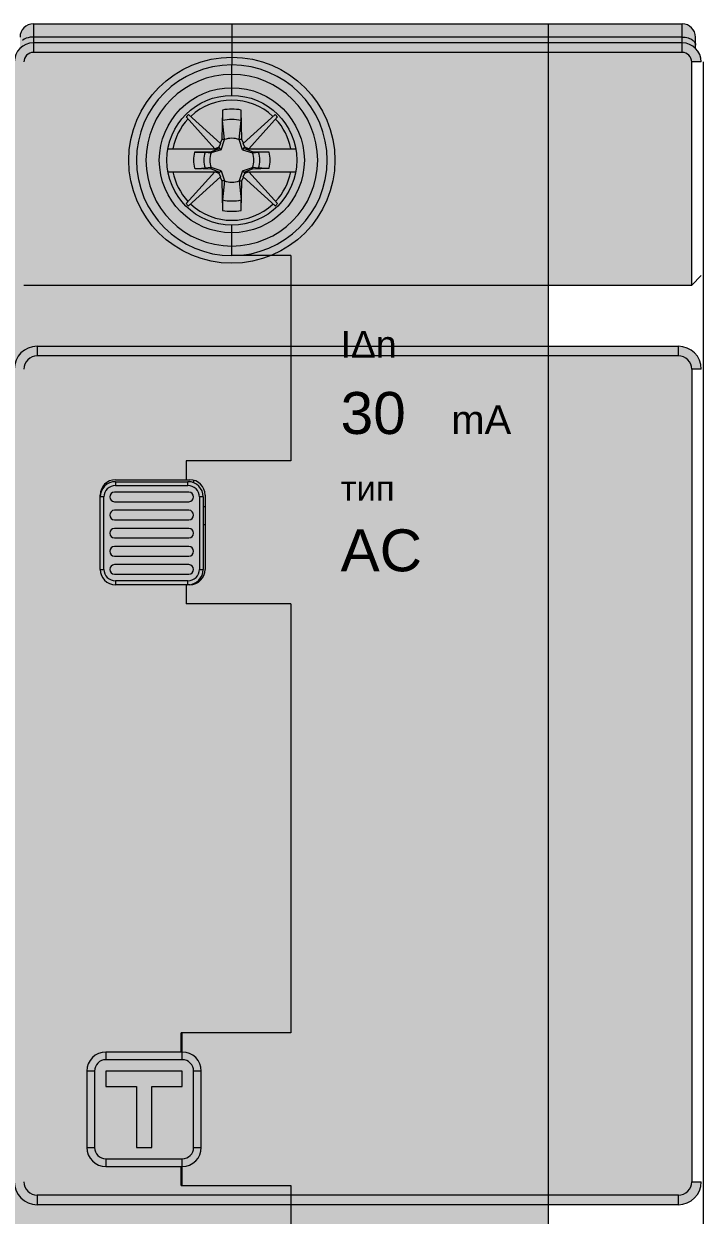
# Model space of a CAD drawing. Header units: millimetres. Extents: x 27500 to 33280, y -10980 to 420.
# Drawn here: x 30123.4 to 30159, y -667.5 to -605 of the extents above; entities that cross this region are included whole.
import ezdxf
from ezdxf.enums import TextEntityAlignment as Align

# ---------------------------------------------------------------- set-up
doc = ezdxf.new("R2010")
doc.units = ezdxf.units.MM
for name, color, linetype, lineweight, true_color in [('BODY', 7, 'Continuous', 5, 0xf0f1eb), ('DETAILS', 7, 'Continuous', 5, 0x2f373d), ('LEVERS', 7, 'Continuous', 5, 0x2b7ac1), ('MARKING', 7, 'Continuous', 5, 0x2f373d), ('TERMINALS', 7, 'Continuous', 5, 0xa4adb6), ('TEST', 7, 'Continuous', 5, 0xf49226)]:
    doc.layers.add(name, color=color, linetype=linetype, lineweight=lineweight, true_color=true_color)
doc.layers.add('PARAMETERS', color=7, linetype='Continuous', plot=False)
doc.styles.add('BLOCK_ARIAL', font='arial.ttf')
doc.styles.get("Standard").update_dxf_attribs({"font": 'arial.ttf'})

# ---------------------------------------------------------------- blocks, each defined once
blk = doc.blocks.new('SX_DYN_RCBO_G001')
at = {"layer": 'BODY', "true_color": 0xf0f1eb}
blk.add_hatch(color=7, dxfattribs=at).paths.add_polyline_path([(0.1, 1), (0.1, 13.7), (0.4, 13.7), (0.4, 16.7), (1, 16.7), (0.8, 16.72), (0.61, 16.78), (0.3, 16.983), (0.29, 16.99), (0.08, 17.31), (0.02, 17.5), (0, 17.7), (0, 29), (0, 33.8), (0, 39.54), (0, 39.74), (0, 43.45), (0, 49.75), (0, 53.06), (0.4, 53.06), (0.58, 53.06), (0.6, 53.06), (3.6, 53.06), (3.9, 53.06), (3.9, 53.065), (3.9, 53.07), (13.9, 53.07), (13.9, 53.09), (17.3, 53.09), (17.435, 53.085), (17.53, 53.07), (17.595, 53.06), (17.64, 53.06), (17.645, 53.06), (17.685, 53.065), (17.69, 53.07), (17.695, 53.07), (17.7, 53.07), (17.71, 53.07), (17.73, 53.08), (17.75, 53.09), (17.77, 53.1), (17.785, 53.108), (17.77, 53.115), (17.75, 53.13), (17.725, 53.14), (17.715, 53.148), (17.71, 53.15), (17.7, 53.16), (17.69, 53.16), (17.69, 53.17), (17.61, 53.25), (17.55, 53.34), (17.51, 53.45), (17.5, 53.56), (0.4, 53.56), (0.37, 53.39), (0.29, 53.24), (0.16, 53.13), (0, 53.07), (0, 76.4), (0, 81.2), (0, 92.5), (0.02, 92.7), (0.08, 92.89), (0.29, 93.21), (0.3, 93.217), (0.3, 93.375), (0.3, 93.38), (0.3, 93.41), (0.3, 93.8), (0.35, 94.07), (0.5, 94.3), (0.73, 94.45), (1, 94.5), (8.9, 94.5), (16.9, 94.5), (17.17, 94.45), (17.39, 94.3), (17.392, 94.297), (17.395, 94.295), (17.545, 94.07), (17.6, 93.8), (17.6, 93.41), (17.6, 93.38), (17.6, 93.375), (17.6, 93.217), (17.61, 93.21), (17.82, 92.89), (17.88, 92.7), (17.9, 92.5), (17.92, 92.7), (17.98, 92.89), (18.19, 93.21), (18.2, 93.217), (18.2, 93.375), (18.2, 93.38), (18.2, 93.41), (18.2, 93.8), (18.25, 94.07), (18.4, 94.3), (18.63, 94.45), (18.9, 94.5), (29.3, 94.5), (45.9, 94.5), (52.9, 94.5), (53.17, 94.45), (53.39, 94.3), (53.392, 94.297), (53.395, 94.295), (53.545, 94.07), (53.6, 93.8), (53.6, 93.41), (53.6, 93.38), (53.6, 93.375), (53.6, 93.217), (53.61, 93.21), (53.82, 92.89), (53.88, 92.7), (53.9, 92.5), (53.4, 92.5), (53.4, 80.8), (45.9, 80.8), (45.9, 77.6), (52.7, 77.6), (52.94, 77.58), (53.17, 77.51), (53.37, 77.4), (53.55, 77.25), (53.695, 77.07), (53.737, 76.991), (53.81, 76.87), (53.88, 76.64), (53.9, 76.4), (53.4, 76.4), (53.4, 33.8), (53.9, 33.8), (53.88, 33.56), (53.81, 33.33), (53.737, 33.209), (53.695, 33.13), (53.55, 32.95), (53.37, 32.8), (53.17, 32.69), (52.94, 32.62), (52.7, 32.6), (45.9, 32.6), (45.9, 29.4), (53.4, 29.4), (53.4, 17.7), (53.9, 17.7), (53.88, 17.5), (53.82, 17.31), (53.61, 16.99), (53.29, 16.78), (53.1, 16.72), (52.9, 16.7), (52.3, 16.7), (52.3, 8.5), (52.3, 8.48), (52.31, 8.46), (52.32, 8.44), (52.33, 8.43), (52.34, 8.42), (52.36, 8.41), (52.38, 8.4), (52.4, 8.4), (53.4, 8.4), (53.42, 8.4), (53.44, 8.41), (53.46, 8.42), (53.46, 8.42), (53.47, 8.43), (53.48, 8.44), (53.49, 8.46), (53.5, 8.48), (53.5, 8.5), (53.9, 8.5), (53.86, 8.305), (53.755, 8.145), (53.595, 8.04), (53.4, 8), (52.4, 8), (52.205, 8.04), (52.045, 8.145), (51.94, 8.305), (51.9, 8.5), (51.9, 14.9), (51.835, 15.21), (51.665, 15.465), (51.41, 15.635), (51.1, 15.7), (45.9, 15.7), (40.7, 15.7), (40.39, 15.635), (40.135, 15.465), (39.965, 15.21), (39.9, 14.9), (39.9, 8.5), (39.86, 8.305), (39.755, 8.145), (39.595, 8.04), (39.4, 8), (38.9, 8), (38.705, 8.04), (38.545, 8.145), (38.44, 8.305), (38.4, 8.5), (38.4, 14.9), (38.335, 15.21), (38.165, 15.465), (37.91, 15.635), (37.6, 15.7), (32.4, 15.7), (26.9, 15.7), (26.9, 16.39), (26.9, 16.7), (26.4, 16.7), (26.39, 1), (26.37, 0.8), (26.315, 0.61), (26.185, 0.42), (26.1, 0.29), (25.78, 0.08), (25.595, 0.02), (25.39, 0), (1.09, 0), (0.895, 0.02), (0.71, 0.075), (0.535, 0.17), (0.415, 0.27), (0.39, 0.29), (0.388, 0.293), (0.385, 0.295), (0.26, 0.445), (0.17, 0.615), (0.14, 0.71), (0.11, 0.8), (0.09, 1)])
at = {"layer": 'LEVERS'}
blk.add_hatch(color=256, dxfattribs=at).paths.add_polyline_path([(22.895, 65.16), (22.755, 65.235), (22.635, 65.335), (22.535, 65.455), (22.46, 65.595), (22.415, 65.745), (22.4, 65.9), (22.4, 69.7), (22.4, 69.8), (22.465, 70.11), (22.635, 70.365), (22.89, 70.535), (23.2, 70.6), (26.9, 70.6), (27.1, 70.6), (27.3, 70.558), (27.41, 70.535), (27.665, 70.365), (27.835, 70.11), (27.9, 69.8), (27.9, 69.19), (27.9, 68.24), (27.9, 65.9), (27.835, 65.59), (27.665, 65.335), (27.41, 65.165), (27.1, 65.1), (27, 65.1), (26.9, 65.1), (23.2, 65.1), (23.045, 65.115)])
at = {"layer": 'TERMINALS', "true_color": 0xa4adb6}
blk.add_hatch(color=253, dxfattribs=at).paths.add_polyline_path([(34, 84.692), (33.976, 84.65), (33.885, 84.498), (33.83, 84.413), (33.78, 84.33), (33.733, 84.269), (33.689, 84.205), (33.584, 84.063), (33.474, 83.924), (33.36, 83.79), (33.241, 83.659), (33.163, 83.578), (33.12, 83.53), (33.072, 83.487), (32.991, 83.409), (32.86, 83.29), (32.725, 83.176), (32.587, 83.066), (32.445, 82.961), (32.38, 82.916), (32.32, 82.87), (32.239, 82.821), (32.151, 82.764), (32, 82.673), (31.956, 82.649), (31.875, 82.6), (31.802, 82.566), (31.688, 82.507), (31.528, 82.431), (31.418, 82.383), (31.4, 82.375), (31.39, 82.371), (31.366, 82.361), (31.202, 82.296), (31.036, 82.237), (30.867, 82.183), (30.697, 82.134), (30.526, 82.091), (30.427, 82.07), (30.39, 82.06), (30.365, 82.056), (30.353, 82.054), (30.179, 82.022), (30.005, 81.996), (29.829, 81.976), (29.653, 81.962), (29.476, 81.953), (29.301, 81.95), (29.3, 81.95), (29.299, 81.95), (29.123, 81.953), (28.947, 81.962), (28.77, 81.976), (28.595, 81.996), (28.42, 82.022), (28.246, 82.054), (28.234, 82.056), (28.21, 82.06), (28.175, 82.069), (28.074, 82.091), (27.902, 82.134), (27.732, 82.183), (27.564, 82.237), (27.398, 82.296), (27.233, 82.361), (27.207, 82.372), (27.2, 82.375), (27.187, 82.381), (27.071, 82.431), (26.911, 82.507), (26.792, 82.568), (26.725, 82.6), (26.649, 82.646), (26.6, 82.673), (26.448, 82.764), (26.353, 82.826), (26.28, 82.87), (26.224, 82.912), (26.154, 82.961), (26.012, 83.066), (25.874, 83.176), (25.739, 83.29), (25.608, 83.409), (25.522, 83.493), (25.48, 83.53), (25.443, 83.572), (25.359, 83.659), (25.24, 83.79), (25.126, 83.924), (25.016, 84.063), (24.91, 84.205), (24.861, 84.276), (24.82, 84.33), (24.777, 84.401), (24.714, 84.498), (24.623, 84.65), (24.595, 84.701), (24.55, 84.775), (24.52, 84.838), (24.457, 84.962), (24.381, 85.121), (24.329, 85.241), (24.325, 85.25), (24.323, 85.255), (24.311, 85.284), (24.246, 85.448), (24.186, 85.614), (24.132, 85.782), (24.084, 85.952), (24.041, 86.124), (24.018, 86.229), (24.01, 86.26), (24.007, 86.281), (24.004, 86.297), (23.972, 86.47), (23.946, 86.645), (23.926, 86.821), (23.911, 86.997), (23.903, 87.173), (23.9, 87.35), (23.903, 87.527), (23.911, 87.703), (23.926, 87.879), (23.946, 88.055), (23.972, 88.23), (24.004, 88.404), (24.007, 88.419), (24.01, 88.44), (24.018, 88.47), (24.041, 88.576), (24.084, 88.748), (24.132, 88.918), (24.186, 89.086), (24.246, 89.252), (24.311, 89.417), (24.323, 89.445), (24.325, 89.45), (24.329, 89.458), (24.381, 89.579), (24.457, 89.738), (24.52, 89.862), (24.55, 89.925), (24.595, 89.998), (24.623, 90.05), (24.714, 90.202), (24.778, 90.3), (24.82, 90.37), (24.861, 90.424), (24.91, 90.495), (25.016, 90.637), (25.126, 90.776), (25.24, 90.91), (25.359, 91.041), (25.443, 91.129), (25.48, 91.17), (25.521, 91.207), (25.608, 91.291), (25.739, 91.41), (25.874, 91.524), (26.012, 91.634), (26.154, 91.739), (26.225, 91.788), (26.28, 91.83), (26.352, 91.874), (26.448, 91.936), (26.6, 92.027), (26.65, 92.054), (26.725, 92.1), (26.79, 92.131), (26.911, 92.193), (27.071, 92.269), (27.189, 92.32), (27.2, 92.325), (27.206, 92.327), (27.233, 92.339), (27.398, 92.404), (27.564, 92.463), (27.732, 92.518), (27.902, 92.566), (28.074, 92.609), (28.176, 92.631), (28.21, 92.64), (28.233, 92.643), (28.246, 92.646), (28.42, 92.678), (28.595, 92.704), (28.77, 92.724), (28.947, 92.738), (29.123, 92.747), (29.3, 92.75), (29.476, 92.747), (29.653, 92.738), (29.829, 92.724), (30.005, 92.704), (30.179, 92.678), (30.353, 92.646), (30.365, 92.644), (30.39, 92.64), (30.426, 92.631), (30.526, 92.609), (30.697, 92.566), (30.867, 92.518), (31.036, 92.463), (31.202, 92.404), (31.366, 92.339), (31.391, 92.328), (31.4, 92.325), (31.416, 92.317), (31.528, 92.269), (31.688, 92.193), (31.804, 92.134), (31.875, 92.1), (31.955, 92.051), (32, 92.027), (32.151, 91.936), (32.24, 91.878), (32.32, 91.83), (32.38, 91.785), (32.445, 91.739), (32.587, 91.634), (32.725, 91.524), (32.86, 91.41), (32.991, 91.291), (33.073, 91.212), (33.12, 91.17), (33.163, 91.123), (33.241, 91.041), (33.36, 90.91), (33.474, 90.776), (33.584, 90.637), (33.689, 90.495), (33.734, 90.431), (33.78, 90.37), (33.83, 90.288), (33.885, 90.202), (33.976, 90.05), (34, 90.008), (34.05, 89.925), (34.085, 89.851), (34.143, 89.738), (34.218, 89.579), (34.266, 89.47), (34.275, 89.45), (34.279, 89.439), (34.289, 89.417), (34.354, 89.252), (34.413, 89.086), (34.467, 88.918), (34.516, 88.748), (34.559, 88.576), (34.579, 88.481), (34.59, 88.44), (34.594, 88.412), (34.596, 88.404), (34.628, 88.23), (34.654, 88.055), (34.674, 87.879), (34.688, 87.703), (34.697, 87.527), (34.7, 87.356), (34.7, 87.35), (34.7, 87.344), (34.697, 87.173), (34.688, 86.997), (34.674, 86.821), (34.654, 86.645), (34.628, 86.47), (34.596, 86.297), (34.594, 86.288), (34.59, 86.26), (34.579, 86.219), (34.559, 86.124), (34.516, 85.952), (34.467, 85.782), (34.413, 85.614), (34.354, 85.448), (34.289, 85.284), (34.279, 85.262), (34.275, 85.25), (34.265, 85.23), (34.218, 85.121), (34.143, 84.962), (34.086, 84.85), (34.05, 84.775)])
at = {"layer": 'TEST', "true_color": 0xf49226}
blk.add_hatch(color=30, dxfattribs=at).paths.add_polyline_path([(22.7, 34.6), (22.505, 34.62), (22.315, 34.675), (22.145, 34.77), (21.995, 34.895), (21.87, 35.045), (21.775, 35.215), (21.72, 35.405), (21.7, 35.6), (21.7, 39.6), (21.72, 39.795), (21.775, 39.985), (21.87, 40.155), (21.995, 40.305), (22.145, 40.43), (22.315, 40.525), (22.505, 40.58), (22.7, 40.6), (26.65, 40.6), (26.65, 41.6), (26.7, 41.6), (26.7, 40.6), (26.895, 40.58), (27.08, 40.525), (27.255, 40.43), (27.405, 40.305), (27.53, 40.155), (27.625, 39.985), (27.68, 39.795), (27.7, 39.6), (27.7, 35.6), (27.68, 35.405), (27.625, 35.215), (27.53, 35.045), (27.405, 34.895), (27.255, 34.77), (27.08, 34.675), (26.895, 34.62), (26.7, 34.6), (26.7, 33.6), (26.65, 33.6), (26.65, 34.6)])
at = {"layer": 'DETAILS', "color": 250, "linetype": 'ByBlock', "lineweight": 5, "true_color": 0x2f373d}
for p, q in [((18.9, 94.5), (18.9, 93)), ((18.9, 94.5), (52.9, 94.5)), ((29.3, 94.5), (29.3, 92.368)), ((45.9, 26.25), (45.9, 94.5)), ((52.9, 93), (52.9, 94.5)), ((52.9, 93.808), (18.9, 93.808)), ((53.6, 93.197), (53.6, 93.8)), ((52.9, 93.5), (18.9, 93.5)), ((52.9, 93), (18.9, 93)), ((53.4, 80.8), (53.4, 92.5)), ((53.9, 92.5), (53.4, 92.5)), ((54, 92.5), (54, 8.5)), ((29.3, 90.75), (29.3, 92.35)), ((28.807, 89.982), (28.78, 88.436)), ((29.82, 88.436), (29.793, 89.982)), ((28.416, 87.95), (26.902, 89.617)), ((28.704, 88.229), (27.033, 89.748)), ((28.911, 88.432), (28.816, 89.431)), ((29.689, 88.432), (29.783, 89.431)), ((31.567, 89.748), (29.895, 88.229)), ((30.183, 87.95), (31.698, 89.617)), ((28.704, 88.229), (28.617, 88.033)), ((28.78, 88.436), (28.689, 88.243)), ((28.746, 87.903), (28.911, 88.428)), ((28.911, 88.428), (28.78, 88.436)), ((28.911, 88.428), (28.911, 88.432)), ((29.82, 88.436), (29.689, 88.428)), ((29.689, 88.432), (29.689, 88.428)), ((29.853, 87.903), (29.689, 88.428)), ((29.91, 88.243), (29.82, 88.436)), ((29.983, 88.033), (29.895, 88.229)), ((25.968, 87.95), (28.416, 87.95)), ((28.218, 87.794), (27.338, 87.775)), ((27.894, 87.767), (28.217, 87.739)), ((28.221, 87.739), (28.217, 87.739)), ((28.625, 87.95), (28.218, 87.794)), ((28.218, 87.794), (28.221, 87.739)), ((28.746, 87.903), (28.221, 87.739)), ((28.407, 87.96), (28.385, 87.95)), ((28.43, 87.95), (28.416, 87.95)), ((28.617, 88.033), (28.43, 87.95)), ((28.43, 87.95), (28.625, 87.95)), ((28.746, 87.903), (28.617, 88.033)), ((29.853, 87.903), (29.983, 88.033)), ((29.853, 87.903), (30.378, 87.739)), ((30.381, 87.794), (29.975, 87.95)), ((29.975, 87.95), (32.632, 87.95)), ((30.169, 87.95), (29.983, 88.033)), ((30.215, 87.95), (30.192, 87.96)), ((30.381, 87.794), (30.378, 87.739)), ((30.378, 87.739), (30.382, 87.739)), ((31.261, 87.775), (30.381, 87.794)), ((30.382, 87.739), (30.705, 87.767)), ((27.338, 86.926), (28.218, 86.906)), ((28.217, 86.961), (27.894, 86.933)), ((28.221, 86.961), (28.217, 86.961)), ((28.218, 86.906), (28.221, 86.961)), ((28.218, 86.906), (28.625, 86.75)), ((28.746, 86.797), (28.221, 86.961)), ((29.853, 86.797), (30.378, 86.961)), ((29.975, 86.75), (30.381, 86.906)), ((30.381, 86.906), (30.378, 86.961)), ((30.378, 86.961), (30.382, 86.961)), ((30.381, 86.906), (31.261, 86.926)), ((30.705, 86.933), (30.382, 86.961)), ((25.967, 86.75), (28.625, 86.75)), ((26.902, 85.083), (28.416, 86.75)), ((27.033, 84.952), (28.704, 86.471)), ((28.385, 86.75), (28.407, 86.74)), ((28.43, 86.75), (28.617, 86.667)), ((28.746, 86.797), (28.617, 86.667)), ((28.617, 86.667), (28.704, 86.471)), ((28.689, 86.457), (28.78, 86.264)), ((28.746, 86.797), (28.911, 86.272)), ((28.911, 86.272), (28.78, 86.264)), ((28.78, 86.264), (28.807, 84.718)), ((28.911, 86.268), (28.816, 85.269)), ((28.911, 86.268), (28.911, 86.272)), ((29.853, 86.797), (29.689, 86.272)), ((29.689, 86.272), (29.82, 86.264)), ((29.689, 86.272), (29.689, 86.268)), ((29.689, 86.268), (29.783, 85.269)), ((29.793, 84.718), (29.82, 86.264)), ((29.82, 86.264), (29.91, 86.457)), ((29.983, 86.667), (29.853, 86.797)), ((29.895, 86.471), (29.983, 86.667)), ((29.895, 86.471), (31.567, 84.952)), ((29.975, 86.75), (30.169, 86.75)), ((29.983, 86.667), (30.169, 86.75)), ((30.169, 86.75), (30.183, 86.75)), ((31.698, 85.083), (30.183, 86.75)), ((30.183, 86.75), (32.632, 86.75)), ((30.192, 86.74), (30.215, 86.75)), ((29.3, 82.35), (29.3, 83.95)), ((32.4, 82.35), (29.3, 82.35)), ((32.4, 82.35), (32.4, 71.6)), ((53.9, 81.3), (53.4, 80.8)), ((18.4, 80.8), (53.4, 80.8)), ((19.1, 77.6), (19.1, 77.1)), ((19.1, 77.6), (52.7, 77.6)), ((52.7, 77.1), (52.7, 77.6)), ((52.7, 77.1), (19.1, 77.1)), ((53.4, 76.4), (53.4, 33.8)), ((53.9, 76.4), (53.4, 76.4)), ((26.9, 71.6), (26.9, 70.6)), ((32.4, 71.6), (26.9, 71.6)), ((23.2, 70.6), (27.1, 70.6)), ((27.05, 69.95), (23.15, 69.95)), ((23.2, 70.5), (23.2, 70.3)), ((23.2, 70.5), (27, 70.5)), ((23.2, 70.3), (27, 70.3)), ((27, 70.3), (27, 70.5)), ((27.3, 70.568), (27.3, 70.442)), ((22.4, 65.9), (22.4, 69.8)), ((22.6, 69.7), (22.4, 69.7)), ((22.6, 65.9), (22.6, 69.7)), ((23.15, 69.45), (27.05, 69.45)), ((27.6, 69.7), (27.6, 65.9)), ((27.8, 69.7), (27.6, 69.7)), ((27.8, 69.7), (27.8, 65.9)), ((27.9, 69.8), (27.9, 65.9)), ((27.05, 69), (23.15, 69)), ((27.8, 69.192), (27.9, 69.192)), ((23.15, 68.5), (27.05, 68.5)), ((27.9, 68.241), (27.8, 68.241)), ((27.05, 68.05), (23.15, 68.05)), ((23.15, 67.55), (27.05, 67.55)), ((27.05, 67.1), (23.15, 67.1)), ((23.15, 66.6), (27.05, 66.6)), ((22.4, 65.9), (22.6, 65.9)), ((27.05, 66.15), (23.15, 66.15)), ((23.15, 65.65), (27.05, 65.65)), ((27.6, 65.9), (27.8, 65.9)), ((23.2, 65.3), (23.2, 65.1)), ((27, 65.3), (23.2, 65.3)), ((27.1, 65.1), (23.2, 65.1)), ((26.9, 65.1), (26.9, 64.1)), ((27, 65.1), (27, 65.3)), ((32.4, 64.1), (26.9, 64.1)), ((32.4, 64.1), (32.4, 41.6)), ((26.65, 40.6), (26.65, 41.6)), ((32.4, 41.6), (26.65, 41.6)), ((26.7, 40.2), (26.7, 41.6)), ((22.7, 40.6), (22.7, 40.2)), ((26.7, 40.6), (22.7, 40.6)), ((26.7, 40.2), (22.7, 40.2)), ((21.7, 39.6), (21.7, 35.6)), ((22.1, 39.6), (21.7, 39.6)), ((22.1, 39.6), (22.1, 35.6)), ((22.7, 39.6), (22.7, 38.8)), ((26.7, 39.6), (22.7, 39.6)), ((26.7, 38.8), (26.7, 39.6)), ((27.3, 35.6), (27.3, 39.6)), ((27.7, 39.6), (27.3, 39.6)), ((27.7, 35.6), (27.7, 39.6)), ((22.7, 38.8), (24.3, 38.8)), ((24.3, 38.8), (24.3, 35.6)), ((25.1, 35.6), (25.1, 38.8)), ((25.1, 38.8), (26.7, 38.8)), ((21.7, 35.6), (22.1, 35.6)), ((24.3, 35.6), (25.1, 35.6)), ((27.3, 35.6), (27.7, 35.6)), ((22.7, 35), (22.7, 34.6)), ((22.7, 35), (26.7, 35)), ((26.7, 33.6), (26.7, 35)), ((22.7, 34.6), (26.7, 34.6)), ((26.65, 33.6), (26.65, 34.6)), ((53.4, 33.8), (53.9, 33.8)), ((19.1, 33.1), (19.1, 32.6)), ((52.7, 33.1), (19.1, 33.1)), ((26.65, 33.6), (32.4, 33.6)), ((32.4, 33.6), (32.4, 27.868)), ((52.7, 32.6), (52.7, 33.1)), ((52.7, 32.6), (19.1, 32.6))]:
    blk.add_line(p, q, dxfattribs=at)
for radius in [5.4, 3.8, 3.4]:
    blk.add_circle((29.3, 87.35), radius, dxfattribs=at)
for centre, radius, start, end in [((18.9, 93.8), 0.7, 90, 180), ((52.9, 93.8), 0.7, 0, 90), ((18.9, 92.5), 1, 90, 180), ((52.9, 92.5), 1, 0, 90), ((18.9, 92.5), 0.5, 90.00176, 180.02927), ((52.9, 92.5), 0.5, 0.00168, 90.0272), ((29.3, 87.35), 5, 90.00077, 269.99922), ((29.3, 87.35), 4.5, 90.00085, 269.99914), ((29.3, 87.35), 5, 270.00079, 89.99921), ((29.3, 87.35), 4.5, 270.00086, 89.99914), ((29.3, 87.35), 3.15, 46.81922, 133.18078), ((29.3, 87.35), 2.678, 79.38573, 100.61427), ((29.3, 87.35), 3.15, 136.81922, 169.01942), ((29.3, 87.35), 3.3, 133.38824, 136.61176), ((29.3, 87.35), 2.137, 76.92012, 103.07988), ((29.3, 87.35), 3.3, 43.38824, 46.61176), ((29.3, 87.35), 3.15, 10.98058, 43.18078), ((29.3, 87.35), 1.15, 70.24143, 109.75857), ((29.3, 87.35), 2.007, 167.78908, 192.21092), ((29.3, 87.35), 1.466, 163.46752, 196.53248), ((29.3, 87.35), 1.15, 160.24143, 199.75857), ((29.3, 87.35), 1.15, 340.24143, 19.75857), ((29.3, 87.35), 1.466, 343.46752, 16.53248), ((29.3, 87.35), 2.007, 347.78908, 12.21092), ((29.3, 87.35), 3.15, 190.98058, 223.18078), ((29.3, 87.35), 1.15, 250.24143, 289.75857), ((29.3, 87.35), 3.15, 316.81922, 349.01942), ((29.3, 87.35), 3.3, 223.38824, 226.61176), ((29.3, 87.35), 3.15, 226.81922, 313.18078), ((29.3, 87.35), 2.137, 256.92012, 283.07988), ((29.3, 87.35), 3.3, 313.38824, 316.61176), ((29.3, 87.35), 2.678, 259.38573, 280.61427), ((19.1, 76.4), 1.2, 90, 180), ((52.7, 76.4), 1.2, 0, 90), ((19.1, 76.4), 0.7, 89.98791, 180.01091), ((52.7, 76.4), 0.7, 359.99717, 90.00772), ((23.2, 69.8), 0.8, 90, 180), ((27.1, 69.8), 0.8, 0, 90), ((23.2, 69.7), 0.8, 90, 180), ((23.2, 69.7), 0.6, 89.99894, 180.00176), ((23.15, 69.7), 0.25, 90, 270), ((27, 69.7), 0.8, 0, 90), ((27, 69.7), 0.6, 359.99928, 90.00176), ((27.05, 69.7), 0.25, 270, 90), ((23.15, 68.75), 0.25, 90, 270), ((27.05, 68.75), 0.25, 270, 90), ((23.15, 67.8), 0.25, 90, 270), ((27.05, 67.8), 0.25, 270, 90), ((23.15, 66.85), 0.25, 90, 270), ((27.05, 66.85), 0.25, 270, 90), ((23.2, 65.9), 0.8, 180, 270), ((23.2, 65.9), 0.6, 179.99928, 270.00176), ((23.15, 65.9), 0.25, 90, 270), ((27, 65.9), 0.8, 270, 0), ((27, 65.9), 0.6, 269.99894, 0.00176), ((27.05, 65.9), 0.25, 270, 90), ((27.1, 65.9), 0.8, 270, 0), ((22.7, 39.6), 1, 90, 180), ((26.7, 39.6), 1, 360, 90), ((22.7, 39.6), 0.6, 90.00038, 179.99962), ((26.7, 39.6), 0.6, 0.00028, 89.99962), ((22.7, 35.6), 1, 180, 270), ((22.7, 35.6), 0.6, 180.00028, 269.99962), ((26.7, 35.6), 1, 270, 0), ((26.7, 35.6), 0.6, 270.00038, 359.99962), ((19.1, 33.8), 1.2, 180, 270), ((19.1, 33.8), 0.7, 179.99562, 270.01209), ((52.7, 33.8), 1.2, 270, 360), ((52.7, 33.8), 0.7, 269.99512, 0.00724)]:
    blk.add_arc(centre, radius, start, end, dxfattribs=at)
for points, knots in [([(18.9, 93.808), (18.845, 93.808), (18.647, 93.793), (18.444, 93.724), (18.333, 93.63)], [0, 0, 0, 0, 0.273191, 1, 1, 1, 1]), ([(52.9, 93.808), (53.007, 93.808), (53.208, 93.78), (53.395, 93.691), (53.466, 93.63)], [0, 0, 0, 0, 0.53368, 1, 1, 1, 1]), ([(53.466, 93.63), (53.506, 93.597), (53.572, 93.521), (53.6, 93.423), (53.6, 93.377)], [0, 0, 0, 0, 0.531448, 1, 1, 1, 1]), ([(28.807, 89.982), (28.806, 89.954), (28.805, 89.911), (28.805, 89.855), (28.805, 89.814), (28.805, 89.773), (28.805, 89.733), (28.805, 89.695), (28.806, 89.658), (28.807, 89.622), (28.808, 89.589), (28.809, 89.557), (28.81, 89.527), (28.811, 89.504), (28.812, 89.486), (28.813, 89.474), (28.814, 89.462), (28.814, 89.451), (28.815, 89.441), (28.816, 89.435), (28.816, 89.431)], [0, 0, 0, 0, 0.154461, 0.230782, 0.306023, 0.379826, 0.451835, 0.521702, 0.58908, 0.653631, 0.715022, 0.772933, 0.827053, 0.877086, 0.900482, 0.922754, 0.943872, 0.963805, 0.982525, 1, 1, 1, 1]), ([(29.783, 89.431), (29.784, 89.435), (29.784, 89.441), (29.785, 89.451), (29.786, 89.462), (29.787, 89.474), (29.788, 89.486), (29.789, 89.504), (29.79, 89.527), (29.791, 89.557), (29.792, 89.589), (29.793, 89.622), (29.794, 89.658), (29.794, 89.695), (29.794, 89.733), (29.795, 89.773), (29.795, 89.814), (29.795, 89.855), (29.794, 89.911), (29.794, 89.954), (29.793, 89.982)], [0, 0, 0, 0, 0.017475, 0.036195, 0.056128, 0.077246, 0.099518, 0.122914, 0.172947, 0.227067, 0.284977, 0.346369, 0.41092, 0.478298, 0.548165, 0.620174, 0.693977, 0.769218, 0.845539, 1, 1, 1, 1]), ([(27.338, 87.775), (27.352, 87.775), (27.381, 87.775), (27.424, 87.776), (27.466, 87.777), (27.508, 87.777), (27.549, 87.777), (27.589, 87.777), (27.627, 87.777), (27.665, 87.776), (27.701, 87.776), (27.735, 87.775), (27.762, 87.774), (27.783, 87.774), (27.802, 87.773), (27.821, 87.772), (27.839, 87.771), (27.851, 87.77), (27.863, 87.77), (27.874, 87.769), (27.884, 87.768), (27.891, 87.767), (27.894, 87.767)], [0, 0, 0, 0, 0.077063, 0.153878, 0.230026, 0.305089, 0.37871, 0.450566, 0.520336, 0.587689, 0.652281, 0.713768, 0.77182, 0.799462, 0.826132, 0.876402, 0.899929, 0.922334, 0.94358, 0.963631, 0.982449, 1, 1, 1, 1]), ([(31.261, 87.775), (31.247, 87.775), (31.219, 87.775), (31.176, 87.776), (31.134, 87.777), (31.092, 87.777), (31.051, 87.777), (31.011, 87.777), (30.972, 87.777), (30.935, 87.776), (30.899, 87.776), (30.865, 87.775), (30.833, 87.774), (30.802, 87.773), (30.779, 87.772), (30.761, 87.771), (30.748, 87.77), (30.737, 87.77), (30.725, 87.769), (30.715, 87.768), (30.708, 87.767), (30.705, 87.767)], [0, 0, 0, 0, 0.077095, 0.153909, 0.230021, 0.305042, 0.378642, 0.450494, 0.520264, 0.587612, 0.652197, 0.713685, 0.771742, 0.826058, 0.876337, 0.899872, 0.922287, 0.943544, 0.963607, 0.982438, 1, 1, 1, 1]), ([(27.338, 86.926), (27.352, 86.925), (27.381, 86.925), (27.424, 86.924), (27.466, 86.923), (27.508, 86.923), (27.549, 86.923), (27.588, 86.923), (27.627, 86.923), (27.665, 86.924), (27.701, 86.924), (27.735, 86.925), (27.767, 86.926), (27.797, 86.927), (27.821, 86.928), (27.839, 86.929), (27.851, 86.93), (27.863, 86.93), (27.874, 86.931), (27.884, 86.932), (27.891, 86.933), (27.894, 86.933)], [0, 0, 0, 0, 0.077095, 0.153909, 0.230021, 0.305042, 0.378642, 0.450494, 0.520264, 0.587612, 0.652197, 0.713685, 0.771742, 0.826058, 0.876337, 0.899872, 0.922287, 0.943544, 0.963607, 0.982438, 1, 1, 1, 1]), ([(31.261, 86.926), (31.247, 86.925), (31.219, 86.925), (31.176, 86.924), (31.134, 86.923), (31.092, 86.923), (31.051, 86.923), (31.011, 86.923), (30.972, 86.923), (30.935, 86.924), (30.899, 86.924), (30.865, 86.925), (30.837, 86.926), (30.817, 86.926), (30.797, 86.927), (30.779, 86.928), (30.761, 86.929), (30.748, 86.93), (30.737, 86.93), (30.725, 86.931), (30.715, 86.932), (30.708, 86.933), (30.705, 86.933)], [0, 0, 0, 0, 0.077063, 0.153878, 0.230026, 0.305089, 0.37871, 0.450566, 0.520336, 0.587689, 0.652281, 0.713768, 0.77182, 0.799462, 0.826132, 0.876402, 0.899929, 0.922334, 0.94358, 0.963631, 0.982449, 1, 1, 1, 1]), ([(28.816, 85.269), (28.816, 85.266), (28.815, 85.259), (28.814, 85.249), (28.814, 85.238), (28.813, 85.226), (28.812, 85.214), (28.811, 85.196), (28.81, 85.173), (28.809, 85.143), (28.808, 85.111), (28.807, 85.078), (28.806, 85.042), (28.805, 85.005), (28.805, 84.967), (28.805, 84.927), (28.805, 84.886), (28.805, 84.845), (28.805, 84.789), (28.806, 84.746), (28.807, 84.718)], [0, 0, 0, 0, 0.017475, 0.036195, 0.056128, 0.077246, 0.099518, 0.122914, 0.172947, 0.227067, 0.284977, 0.346369, 0.41092, 0.478298, 0.548165, 0.620174, 0.693977, 0.769218, 0.845539, 1, 1, 1, 1]), ([(29.793, 84.718), (29.794, 84.746), (29.794, 84.789), (29.795, 84.845), (29.795, 84.886), (29.795, 84.927), (29.794, 84.967), (29.794, 85.005), (29.794, 85.042), (29.793, 85.078), (29.792, 85.111), (29.791, 85.143), (29.79, 85.173), (29.789, 85.196), (29.788, 85.214), (29.787, 85.226), (29.786, 85.238), (29.785, 85.249), (29.784, 85.259), (29.784, 85.266), (29.783, 85.269)], [0, 0, 0, 0, 0.154461, 0.230782, 0.306023, 0.379826, 0.451835, 0.521702, 0.58908, 0.653631, 0.715022, 0.772933, 0.827053, 0.877086, 0.900482, 0.922754, 0.943872, 0.963805, 0.982525, 1, 1, 1, 1])]:
    blk.add_open_spline(points, degree=3, knots=knots, dxfattribs=at)
at = {"layer": 'MARKING', "color": 250, "true_color": 0x2f373d, "style": 'BLOCK_ARIAL'}
for s, height, p in [('IΔn', 1.4, (35, 77)), ('mA', 1.5, (40.8, 73)), ('тип', 1.3, (35, 69.5))]:
    blk.add_text(s, height=height, dxfattribs=at).set_placement(p)
blk = doc.blocks.new('*U487')
blk.add_blockref('SX_DYN_RCBO_G001', (0, 0))
at = {"flags": 1}
for tag in ['SOURCE_BLOCK', 'MODEL']:
    blk.add_attdef(tag, (0, 0), '', height=1, dxfattribs=at)
at = {"layer": 'MARKING', "color": 250, "true_color": 0x2f373d, "style": 'BLOCK_ARIAL'}
for tag, p, height in [('IDN_MA', (35, 73), 2.2), ('CURVE', (2, 68.6), 3), ('IN_A', (4.5, 68.6), 3), ('UE_V', (2, 66.1), 1.4), ('LEAK_TYPE', (35, 65.8), 2.2)]:
    blk.add_attdef(tag, p, '', height=height, dxfattribs=at)
blk.add_attdef('ICN_A', text='', height=1.8, dxfattribs=at).set_placement((7.25, 57.3), align=Align.MIDDLE_CENTER)
at = {"layer": 'PARAMETERS', "color": 250, "true_color": 0x2f373d, "style": 'BLOCK_ARIAL', "flags": 1}
for tag in ['WIDTH_MM', 'STANDARD', 'UIMP_KV', 'DESCRIPTION', 'POLES', 'FREQ_HZ', 'HEIGHT_MM', 'RELEASE_TYPE', 'DEPTH_MM', 'ICS_KA', 'ID', 'IP']:
    blk.add_attdef(tag, (2, 20), '', height=0.4, dxfattribs=at)

msp = doc.modelspace()

# ---------------------------------------------------------------- block references
ref = msp.add_blockref('*U487', (30105, -699.5))
ref.add_attrib('IDN_MA', '30', (30140, -626.5), dxfattribs={"layer": 'MARKING', "color": 250, "true_color": 0x2f373d, "height": 2.2, "style": 'BLOCK_ARIAL'})
ref.add_attrib('LEAK_TYPE', 'AC', (30140, -633.7), dxfattribs={"layer": 'MARKING', "color": 250, "true_color": 0x2f373d, "height": 2.2, "style": 'BLOCK_ARIAL'})

doc.saveas('drawing.dxf')
